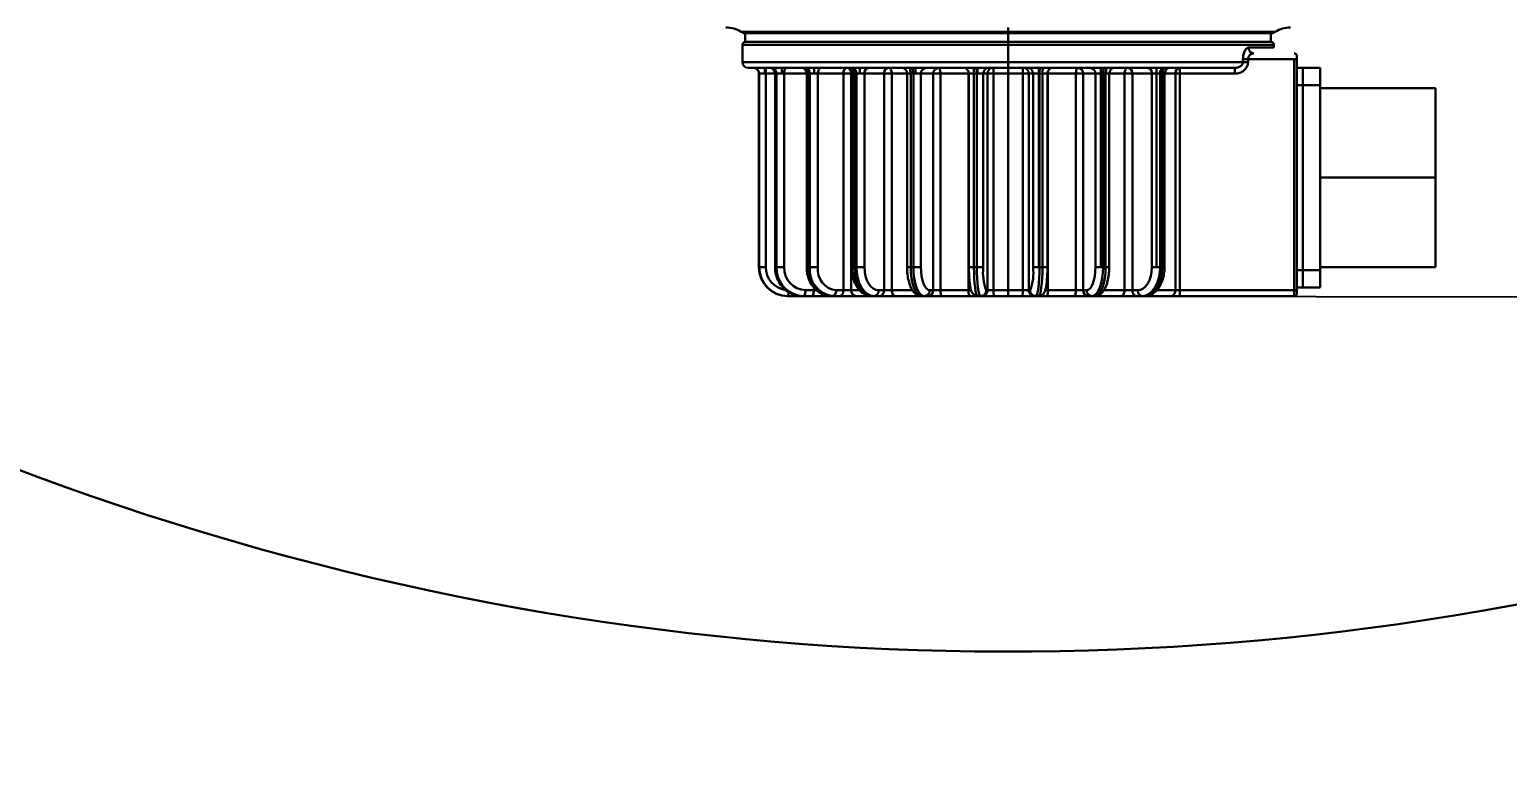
# Model space of a CAD drawing. Header units: millimetres. Extents: x -2601 to 21461, y 11492 to 21077.
# Drawn here: x -249.7 to 6.1, y 12286.5 to 12415.6 of the extents above; entities that cross this region are included whole.
import ezdxf

# ---------------------------------------------------------------- set-up
doc = ezdxf.new("R2010")
doc.units = ezdxf.units.MM
doc.header["$PDSIZE"] = -1
doc.styles.get("Standard").update_dxf_attribs({"font": ''})
doc.styles.get('Standard').set_extended_font_data('HYSWLongFangSong')
doc.dimstyles.new('ISO-25', dxfattribs={"dimscale": 25, "dimtxt": 3.5, "dimasz": 1.6, "dimexe": 1.25, "dimexo": 0.625, "dimtad": 1, "dimdec": 0, "dimzin": 9, "dimdsep": 46, "dimtxsty": 'Standard', "dimcen": 2.5, "dimadec": 0, "dimazin": 2, "dimtfac": 1, "dimtdec": 0, "dimtofl": 0, "dimtmove": 0, "dimatfit": 3, "dimfxl": 1, "dimarcsym": 0})

# ---------------------------------------------------------------- blocks, each defined once
blk = doc.blocks.new('*D42')
at = {"color": 0, "lineweight": -2}
blk.add_line((-236.77, 12789.94), (-752.51, 12789.94), dxfattribs=at)
blk.add_arc((-80.3, 12789.94), 640.96, 183.57619, 326.42381, dxfattribs=at)
at = {"color": 0}
for points in [[(-726.67, 12749.76), (-713.35, 12750.17), (-721.26, 12789.94)], [(448.06, 12438.97), (459.39, 12431.95), (474.79, 12469.46)]]:
    blk.add_solid(points, dxfattribs=at)
at = {"layer": 'Defpoints', "color": 0}
for p in [(-221.14, 12789.94), (-80.3, 12789.94), (-80.3, 12789.94), (-492.3, 12298.94), (1391.95, 11939.94)]:
    blk.add_point(p, dxfattribs=at)
at = {"color": 0, "insert": (-103.48, 12208.82), "char_height": 87.5, "attachment_point": 5, "rotation": 357.7157}
blk.add_mtext('150°', dxfattribs=at)
blk = doc.blocks.new('*D97')
at = {"color": 0, "lineweight": -2}
for p, q in [((-64.67, 13174.92), (826.24, 13173.57)), ((794.93, 13133.61), (793.83, 12408.11)), ((-65.9, 12369.42), (825.02, 12368.07))]:
    blk.add_line(p, q, dxfattribs=at)
at = {"color": 0}
for points in [[(788.26, 13133.62), (801.6, 13133.6), (794.99, 13173.61)], [(787.16, 12408.12), (800.49, 12408.1), (793.77, 12368.11)]]:
    blk.add_solid(points, dxfattribs=at)
at = {"layer": 'Defpoints', "color": 0}
for p in [(-80.3, 13174.94), (-81.52, 12369.44), (793.77, 12368.11)]:
    blk.add_point(p, dxfattribs=at)
at = {"color": 0, "insert": (735, 12770.95), "char_height": 87.5, "attachment_point": 5, "rotation": 89.9129}
blk.add_mtext('806', dxfattribs=at)

msp = doc.modelspace()

# ---------------------------------------------------------------- linework, layer by layer
at = {"color": 161, "lineweight": 30, "true_color": 0x67adff}
for p, q in [((-80.3, 12415.19), (-126.53, 12415.19)), ((-80.3, 12414.94), (-126.08, 12414.94)), ((-125.8, 12414.94), (-125.8, 12413.44)), ((-80.3, 12415.19), (-80.3, 12415.94)), ((-80.3, 12415.19), (-80.3, 12414.94)), ((-34.06, 12415.19), (-80.3, 12415.19)), ((-34.51, 12414.94), (-80.3, 12414.94)), ((-80.3, 12413.44), (-80.3, 12414.94)), ((-34.8, 12413.44), (-34.8, 12414.94)), ((-126.3, 12412.94), (-126.3, 12409.94)), ((-126.3, 12412.94), (-80.3, 12412.94)), ((-125.8, 12413.44), (-80.3, 12413.44)), ((-80.3, 12412.94), (-80.3, 12413.44)), ((-80.3, 12413.44), (-34.8, 12413.44)), ((-80.3, 12412.94), (-80.3, 12409.94)), ((-80.3, 12412.94), (-34.3, 12412.94)), ((-34.3, 12412.44), (-38.67, 12412.44)), ((-34.3, 12412.44), (-34.3, 12412.94)), ((-80.3, 12409.94), (-126.3, 12409.94)), ((-80.3, 12408.94), (-125.3, 12408.94)), ((-122.4, 12407.94), (-122.4, 12408.94)), ((-119.46, 12407.94), (-119.46, 12408.94)), ((-113.86, 12407.94), (-113.86, 12408.94)), ((-105.97, 12407.94), (-105.97, 12408.94)), ((-96.33, 12407.94), (-96.33, 12408.94)), ((-85.6, 12407.94), (-85.6, 12408.94)), ((-39.65, 12409.94), (-80.3, 12409.94)), ((-80.3, 12409.94), (-80.3, 12408.94)), ((-41.04, 12408.94), (-80.3, 12408.94)), ((-80.3, 12407.94), (-80.3, 12408.94)), ((-77.78, 12407.94), (-77.78, 12408.94)), ((-75, 12407.94), (-75, 12408.94)), ((-64.26, 12407.94), (-64.26, 12408.94)), ((-54.62, 12407.94), (-54.62, 12408.94)), ((-50.55, 12407.94), (-50.55, 12408.94)), ((-39.65, 12410.44), (-39.65, 12409.94)), ((-39.49, 12410.44), (-39.65, 12410.44)), ((-39.65, 12409.94), (-39.49, 12409.94)), ((-39.03, 12409.94), (-38.76, 12409.94)), ((-38.76, 12410.44), (-30.8, 12410.44)), ((-38.76, 12409.94), (-38.76, 12410.44)), ((-30.8, 12410.44), (-30.8, 12370.44)), ((-30.8, 12410.44), (-30.3, 12410.44)), ((-30.3, 12410.94), (-30.3, 12410.44)), ((-30.3, 12370.44), (-30.3, 12410.44)), ((-29.3, 12408.94), (-30.3, 12408.94)), ((-29.3, 12408.94), (-29.3, 12405.94)), ((-26.3, 12408.94), (-29.3, 12408.94)), ((-26.3, 12408.94), (-26.3, 12405.94)), ((-123.46, 12407.94), (-123.46, 12374.44)), ((-123.46, 12407.94), (-123.39, 12407.94)), ((-123.46, 12374.44), (-123.46, 12407.94)), ((-123.46, 12407.94), (-123.46, 12407.94)), ((-123.39, 12407.94), (-122.4, 12407.94)), ((-123.39, 12407.94), (-123.39, 12374.44)), ((-122.4, 12407.94), (-122.27, 12407.94)), ((-122.27, 12374.44), (-122.27, 12407.94)), ((-122.27, 12407.94), (-120.66, 12407.94)), ((-120.66, 12407.94), (-120.66, 12374.44)), ((-120.66, 12407.94), (-120.58, 12407.94)), ((-120.58, 12407.94), (-120.39, 12407.94)), ((-120.58, 12374.44), (-120.58, 12407.94)), ((-120.39, 12407.94), (-119.46, 12407.94)), ((-120.39, 12407.94), (-120.39, 12374.44)), ((-119.46, 12407.94), (-119.08, 12407.94)), ((-119.08, 12374.44), (-119.08, 12407.94)), ((-119.08, 12407.94), (-115.17, 12407.94)), ((-115.17, 12407.94), (-115.17, 12374.44)), ((-115.17, 12407.94), (-114.96, 12407.94)), ((-114.96, 12407.94), (-114.65, 12407.94)), ((-114.96, 12374.44), (-114.96, 12407.94)), ((-114.65, 12407.94), (-113.86, 12407.94)), ((-114.65, 12407.94), (-114.65, 12374.44)), ((-113.86, 12407.94), (-113.25, 12407.94)), ((-113.25, 12407.94), (-108.83, 12407.94)), ((-113.25, 12374.44), (-113.25, 12407.94)), ((-108.83, 12407.94), (-108.83, 12370.44)), ((-108.83, 12407.94), (-108.23, 12407.94)), ((-108.23, 12407.94), (-107.47, 12407.94)), ((-107.47, 12370.44), (-107.47, 12407.94)), ((-107.37, 12407.94), (-107.37, 12374.44)), ((-107.37, 12407.94), (-106.98, 12407.94)), ((-106.98, 12407.94), (-106.58, 12407.94)), ((-106.98, 12374.44), (-106.98, 12407.94)), ((-106.58, 12407.94), (-105.97, 12407.94)), ((-106.58, 12407.94), (-106.58, 12374.44)), ((-105.97, 12407.94), (-105.18, 12407.94)), ((-105.18, 12407.94), (-101.79, 12407.94)), ((-105.18, 12374.44), (-105.18, 12407.94)), ((-101.79, 12407.94), (-101.79, 12370.44)), ((-101.79, 12407.94), (-100.99, 12407.94)), ((-100.99, 12407.94), (-100.43, 12407.94)), ((-100.43, 12370.44), (-100.43, 12407.94)), ((-100.43, 12407.94), (-97.79, 12407.94)), ((-97.79, 12407.94), (-97.79, 12374.44)), ((-97.79, 12407.94), (-97.17, 12407.94)), ((-97.17, 12407.94), (-96.71, 12407.94)), ((-97.17, 12374.44), (-97.17, 12407.94)), ((-96.71, 12407.94), (-96.33, 12407.94)), ((-96.71, 12407.94), (-96.71, 12374.44)), ((-96.33, 12407.94), (-95.4, 12407.94)), ((-95.4, 12374.44), (-95.4, 12407.94)), ((-95.4, 12407.94), (-93.27, 12407.94)), ((-93.27, 12407.94), (-93.27, 12370.44)), ((-93.27, 12407.94), (-92.35, 12407.94)), ((-92.35, 12407.94), (-92.02, 12407.94)), ((-92.02, 12407.94), (-87.16, 12407.94)), ((-92.02, 12370.44), (-92.02, 12407.94)), ((-87.16, 12407.94), (-87.16, 12370.44)), ((-87.16, 12407.94), (-87.09, 12407.94)), ((-87.09, 12407.94), (-87.09, 12374.44)), ((-87.09, 12407.94), (-86.22, 12407.94)), ((-86.22, 12407.94), (-85.73, 12407.94)), ((-86.22, 12374.44), (-86.22, 12407.94)), ((-85.73, 12407.94), (-85.73, 12374.44)), ((-85.73, 12407.94), (-85.6, 12407.94)), ((-85.6, 12407.94), (-84.6, 12407.94)), ((-84.6, 12374.44), (-84.6, 12407.94)), ((-84.6, 12407.94), (-83.88, 12407.94)), ((-83.88, 12407.94), (-83.88, 12370.44)), ((-83.88, 12407.94), (-82.89, 12407.94)), ((-82.89, 12407.94), (-82.82, 12407.94)), ((-82.82, 12407.94), (-80.3, 12407.94)), ((-82.82, 12370.44), (-82.82, 12407.94)), ((-80.3, 12407.94), (-80.3, 12370.44)), ((-80.3, 12407.94), (-77.78, 12407.94)), ((-77.78, 12407.94), (-77.71, 12407.94)), ((-77.78, 12407.94), (-77.78, 12370.44)), ((-77.71, 12407.94), (-76.71, 12407.94)), ((-76.71, 12407.94), (-75.99, 12407.94)), ((-76.71, 12370.44), (-76.71, 12407.94)), ((-75.99, 12407.94), (-75, 12407.94)), ((-75.99, 12407.94), (-75.99, 12374.44)), ((-75, 12407.94), (-74.87, 12407.94)), ((-75, 12407.94), (-75, 12374.44)), ((-74.87, 12407.94), (-74.37, 12407.94)), ((-74.87, 12374.44), (-74.87, 12407.94)), ((-74.37, 12407.94), (-74.37, 12374.44)), ((-74.37, 12407.94), (-73.5, 12407.94)), ((-73.5, 12374.44), (-73.5, 12407.94)), ((-73.5, 12407.94), (-73.44, 12407.94)), ((-73.44, 12370.44), (-73.44, 12407.94)), ((-73.44, 12407.94), (-68.57, 12407.94)), ((-68.57, 12407.94), (-68.57, 12370.44)), ((-68.57, 12407.94), (-68.24, 12407.94)), ((-68.24, 12407.94), (-67.32, 12407.94)), ((-67.32, 12407.94), (-65.19, 12407.94)), ((-67.32, 12370.44), (-67.32, 12407.94)), ((-65.19, 12407.94), (-64.26, 12407.94)), ((-65.19, 12407.94), (-65.19, 12374.44)), ((-64.26, 12407.94), (-63.88, 12407.94)), ((-64.26, 12407.94), (-64.26, 12374.44)), ((-63.88, 12407.94), (-63.42, 12407.94)), ((-63.88, 12374.44), (-63.88, 12407.94)), ((-63.42, 12407.94), (-63.42, 12374.44)), ((-63.42, 12407.94), (-62.8, 12407.94)), ((-62.8, 12374.44), (-62.8, 12407.94)), ((-62.8, 12407.94), (-60.16, 12407.94)), ((-60.16, 12407.94), (-60.16, 12370.44)), ((-60.16, 12407.94), (-59.6, 12407.94)), ((-59.6, 12407.94), (-58.8, 12407.94)), ((-58.8, 12407.94), (-55.41, 12407.94)), ((-58.8, 12370.44), (-58.8, 12407.94)), ((-55.41, 12407.94), (-54.62, 12407.94)), ((-55.41, 12407.94), (-55.41, 12374.44)), ((-54.62, 12407.94), (-54.01, 12407.94)), ((-54.62, 12407.94), (-54.62, 12374.44)), ((-54.01, 12407.94), (-53.62, 12407.94)), ((-54.01, 12374.44), (-54.01, 12407.94)), ((-53.62, 12407.94), (-53.62, 12374.44)), ((-53.62, 12407.94), (-53.22, 12407.94)), ((-53.22, 12374.44), (-53.22, 12407.94)), ((-53.22, 12407.94), (-51.35, 12407.94)), ((-51.35, 12407.94), (-51.35, 12370.44)), ((-51.35, 12407.94), (-50.55, 12407.94)), ((-50.55, 12407.94), (-41.04, 12407.94)), ((-50.55, 12370.44), (-50.55, 12407.94)), ((-30.3, 12405.94), (-29.3, 12405.94)), ((-29.3, 12405.94), (-29.3, 12373.94)), ((-29.3, 12405.94), (-26.3, 12405.94)), ((-26.3, 12373.94), (-26.3, 12405.94)), ((-6.3, 12405.44), (-26.3, 12405.44)), ((-6.3, 12405.44), (-6.3, 12389.94)), ((-26.3, 12389.94), (-6.3, 12389.94)), ((-6.3, 12389.94), (-6.3, 12374.44)), ((-123.39, 12374.44), (-123.46, 12374.44)), ((-123.46, 12374.44), (-123.46, 12374.44)), ((-122.4, 12374.44), (-123.39, 12374.44)), ((-122.27, 12374.44), (-122.4, 12374.44)), ((-120.58, 12374.44), (-120.66, 12374.44)), ((-120.39, 12374.44), (-120.58, 12374.44)), ((-119.46, 12374.44), (-120.39, 12374.44)), ((-119.08, 12374.44), (-119.46, 12374.44)), ((-114.96, 12374.44), (-115.17, 12374.44)), ((-114.65, 12374.44), (-114.96, 12374.44)), ((-113.86, 12374.44), (-114.65, 12374.44)), ((-113.25, 12374.44), (-113.86, 12374.44)), ((-106.98, 12374.44), (-107.37, 12374.44)), ((-106.58, 12374.44), (-106.98, 12374.44)), ((-105.97, 12374.44), (-106.58, 12374.44)), ((-105.18, 12374.44), (-105.97, 12374.44)), ((-97.17, 12374.44), (-97.79, 12374.44)), ((-96.71, 12374.44), (-97.17, 12374.44)), ((-96.33, 12374.44), (-96.71, 12374.44)), ((-95.4, 12374.44), (-96.33, 12374.44)), ((-86.22, 12374.44), (-87.09, 12374.44)), ((-85.73, 12374.44), (-86.22, 12374.44)), ((-85.6, 12374.44), (-85.73, 12374.44)), ((-84.6, 12374.44), (-85.6, 12374.44)), ((-75, 12374.44), (-75.99, 12374.44)), ((-74.87, 12374.44), (-75, 12374.44)), ((-74.37, 12374.44), (-74.87, 12374.44)), ((-73.5, 12374.44), (-74.37, 12374.44)), ((-64.26, 12374.44), (-65.19, 12374.44)), ((-63.88, 12374.44), (-64.26, 12374.44)), ((-63.42, 12374.44), (-63.88, 12374.44)), ((-62.8, 12374.44), (-63.42, 12374.44)), ((-54.62, 12374.44), (-55.41, 12374.44)), ((-54.01, 12374.44), (-54.62, 12374.44)), ((-53.62, 12374.44), (-54.01, 12374.44)), ((-53.22, 12374.44), (-53.62, 12374.44)), ((-29.3, 12373.94), (-30.3, 12373.94)), ((-29.3, 12373.94), (-29.3, 12370.94)), ((-26.3, 12373.94), (-29.3, 12373.94)), ((-26.3, 12374.44), (-6.3, 12374.44)), ((-26.3, 12373.94), (-26.3, 12370.94)), ((-113.94, 12370.95), (-113.94, 12370.44)), ((-30.3, 12370.94), (-29.3, 12370.94)), ((-29.3, 12370.94), (-26.3, 12370.94)), ((-118.43, 12369.44), (-118.5, 12369.44)), ((-116.88, 12369.44), (-118.43, 12369.44)), ((-116.62, 12369.44), (-116.88, 12369.44)), ((-116.65, 12369.54), (-115.77, 12369.44)), ((-115.96, 12369.44), (-116.62, 12369.44)), ((-115.77, 12369.44), (-115.96, 12369.44)), ((-114.32, 12369.44), (-115.77, 12369.44)), ((-113.94, 12370.44), (-115.39, 12370.44)), ((-113.55, 12369.44), (-114.32, 12369.44)), ((-113.55, 12370.44), (-113.94, 12370.44)), ((-111.76, 12369.44), (-113.55, 12369.44)), ((-110.99, 12369.44), (-111.76, 12369.44)), ((-110.69, 12369.44), (-110.99, 12369.44)), ((-109.44, 12369.44), (-110.69, 12369.44)), ((-108.83, 12370.44), (-110.08, 12370.44)), ((-108.23, 12369.44), (-109.44, 12369.44)), ((-108.23, 12370.44), (-108.83, 12370.44)), ((-107.47, 12370.44), (-108.23, 12370.44)), ((-106.72, 12369.44), (-108.23, 12369.44)), ((-106.07, 12370.44), (-107.47, 12370.44)), ((-103.97, 12369.44), (-106.72, 12369.44)), ((-103.53, 12369.44), (-103.93, 12369.44)), ((-102.58, 12369.44), (-103.53, 12369.44)), ((-101.79, 12370.44), (-102.74, 12370.44)), ((-100.99, 12369.44), (-102.58, 12369.44)), ((-100.99, 12370.44), (-101.79, 12370.44)), ((-100.43, 12370.44), (-100.99, 12370.44)), ((-99.87, 12369.44), (-100.99, 12369.44)), ((-96.87, 12370.44), (-100.43, 12370.44)), ((-95.63, 12369.44), (-99.87, 12369.44)), ((-95.26, 12369.44), (-95.63, 12369.44)), ((-94.8, 12369.44), (-95.26, 12369.44)), ((-94.2, 12369.44), (-94.8, 12369.44)), ((-92.35, 12369.44), (-94.2, 12369.44)), ((-93.27, 12370.44), (-93.87, 12370.44)), ((-92.35, 12370.44), (-93.27, 12370.44)), ((-92.02, 12370.44), (-92.35, 12370.44)), ((-91.7, 12369.44), (-92.35, 12369.44)), ((-87.16, 12370.44), (-92.02, 12370.44)), ((-86.97, 12369.44), (-91.7, 12369.44)), ((-86.69, 12370.44), (-87.16, 12370.44)), ((-85.57, 12369.44), (-86.97, 12369.44)), ((-85.07, 12369.44), (-85.57, 12369.44)), ((-84.87, 12369.44), (-85.07, 12369.44)), ((-82.89, 12369.44), (-84.87, 12369.44)), ((-83.88, 12370.44), (-84.08, 12370.44)), ((-82.89, 12370.44), (-83.88, 12370.44)), ((-82.82, 12370.44), (-82.89, 12370.44)), ((-82.75, 12369.44), (-82.89, 12369.44)), ((-80.3, 12370.44), (-82.82, 12370.44)), ((-80.3, 12369.44), (-82.75, 12369.44)), ((-77.78, 12370.44), (-80.3, 12370.44)), ((-80.3, 12370.44), (-80.3, 12369.44)), ((-77.85, 12369.44), (-80.3, 12369.44)), ((-77.71, 12369.44), (-77.85, 12369.44)), ((-77.71, 12370.44), (-77.78, 12370.44)), ((-76.71, 12370.44), (-77.71, 12370.44)), ((-75.72, 12369.44), (-77.71, 12369.44)), ((-76.51, 12370.44), (-76.71, 12370.44)), ((-75.52, 12369.44), (-75.72, 12369.44)), ((-75.02, 12369.44), (-75.52, 12369.44)), ((-73.63, 12369.44), (-75.02, 12369.44)), ((-73.44, 12370.44), (-73.89, 12370.44)), ((-68.89, 12369.44), (-73.63, 12369.44)), ((-68.57, 12370.44), (-73.44, 12370.44)), ((-68.24, 12369.44), (-68.89, 12369.44)), ((-68.24, 12370.44), (-68.57, 12370.44)), ((-67.32, 12370.44), (-68.24, 12370.44)), ((-66.39, 12369.44), (-68.24, 12369.44)), ((-66.72, 12370.44), (-67.32, 12370.44)), ((-65.79, 12369.44), (-66.39, 12369.44)), ((-65.33, 12369.44), (-65.79, 12369.44)), ((-64.96, 12369.44), (-65.33, 12369.44)), ((-60.72, 12369.44), (-64.96, 12369.44)), ((-60.16, 12370.44), (-63.7, 12370.44)), ((-59.6, 12369.44), (-60.72, 12369.44)), ((-59.6, 12370.44), (-60.16, 12370.44)), ((-58.8, 12370.44), (-59.6, 12370.44)), ((-58.01, 12369.44), (-59.6, 12369.44)), ((-57.85, 12370.44), (-58.8, 12370.44)), ((-57.06, 12369.44), (-58.01, 12369.44)), ((-56.66, 12369.44), (-57.06, 12369.44)), ((-52.15, 12369.44), (-56.64, 12369.44)), ((-51.35, 12370.44), (-54.46, 12370.44)), ((-50.55, 12369.44), (-52.15, 12369.44)), ((-50.55, 12370.44), (-51.35, 12370.44)), ((-50.55, 12369.44), (-50.55, 12370.44)), ((-30.8, 12370.44), (-50.55, 12370.44)), ((-50.55, 12369.44), (-30.8, 12369.44)), ((-30.8, 12370.44), (-30.8, 12369.44)), ((-30.3, 12370.44), (-30.8, 12370.44)), ((-30.3, 12370.44), (-30.3, 12369.94))]:
    msp.add_line(p, q, dxfattribs=at)
at = {"color": 161, "lineweight": 30, "true_color": 0x67adff, "flags": 128}
for points in [[(-119.08, 12407.94), (-119.07, 12408.14), (-119.05, 12408.33), (-119.02, 12408.5), (-118.97, 12408.65), (-118.91, 12408.78), (-118.85, 12408.87), (-118.77, 12408.92), (-118.7, 12408.94)], [(-113.25, 12407.94), (-113.24, 12408.14), (-113.21, 12408.33), (-113.15, 12408.5), (-113.07, 12408.65), (-112.98, 12408.78), (-112.88, 12408.87), (-112.76, 12408.92), (-112.64, 12408.94)], [(-106.98, 12407.94), (-106.99, 12408.14), (-107.02, 12408.33), (-107.08, 12408.5), (-107.15, 12408.65), (-107.25, 12408.78), (-107.35, 12408.87), (-107.47, 12408.92), (-107.58, 12408.94)], [(-107.19, 12408.94), (-107.07, 12408.92), (-106.95, 12408.87), (-106.85, 12408.78), (-106.76, 12408.65), (-106.68, 12408.5), (-106.62, 12408.33), (-106.59, 12408.14), (-106.58, 12407.94)], [(-100.43, 12407.94), (-100.44, 12408.14), (-100.48, 12408.33), (-100.53, 12408.5), (-100.6, 12408.65), (-100.68, 12408.78), (-100.78, 12408.87), (-100.88, 12408.92), (-100.99, 12408.94)], [(-97.17, 12407.94), (-97.18, 12408.14), (-97.2, 12408.33), (-97.24, 12408.5), (-97.29, 12408.65), (-97.34, 12408.78), (-97.41, 12408.87), (-97.48, 12408.92), (-97.56, 12408.94)], [(-97.09, 12408.94), (-97.02, 12408.92), (-96.95, 12408.87), (-96.88, 12408.78), (-96.82, 12408.65), (-96.78, 12408.5), (-96.74, 12408.33), (-96.72, 12408.14), (-96.71, 12407.94)], [(-92.02, 12407.94), (-92.03, 12408.14), (-92.05, 12408.33), (-92.08, 12408.5), (-92.12, 12408.65), (-92.17, 12408.78), (-92.23, 12408.87), (-92.29, 12408.92), (-92.35, 12408.94)], [(-68.24, 12408.94), (-68.3, 12408.92), (-68.37, 12408.87), (-68.42, 12408.78), (-68.47, 12408.65), (-68.51, 12408.5), (-68.54, 12408.33), (-68.56, 12408.14), (-68.57, 12407.94)], [(-63.88, 12407.94), (-63.87, 12408.14), (-63.85, 12408.33), (-63.82, 12408.5), (-63.77, 12408.65), (-63.71, 12408.78), (-63.64, 12408.87), (-63.57, 12408.92), (-63.5, 12408.94)], [(-63.04, 12408.94), (-63.11, 12408.92), (-63.18, 12408.87), (-63.25, 12408.78), (-63.31, 12408.65), (-63.35, 12408.5), (-63.39, 12408.33), (-63.41, 12408.14), (-63.42, 12407.94)], [(-59.6, 12408.94), (-59.71, 12408.92), (-59.81, 12408.87), (-59.91, 12408.78), (-59.99, 12408.65), (-60.06, 12408.5), (-60.12, 12408.33), (-60.15, 12408.14), (-60.16, 12407.94)], [(-54.01, 12407.94), (-54, 12408.14), (-53.97, 12408.33), (-53.91, 12408.5), (-53.83, 12408.65), (-53.74, 12408.78), (-53.64, 12408.87), (-53.52, 12408.92), (-53.4, 12408.94)], [(-53.01, 12408.94), (-53.13, 12408.92), (-53.24, 12408.87), (-53.35, 12408.78), (-53.44, 12408.65), (-53.51, 12408.5), (-53.57, 12408.33), (-53.6, 12408.14), (-53.62, 12407.94)], [(-103.93, 12369.44), (-104.53, 12369.54), (-105.1, 12369.82), (-105.62, 12370.29), (-106.08, 12370.91), (-106.46, 12371.67), (-106.74, 12372.53), (-106.92, 12373.47), (-106.98, 12374.44)], [(-106.58, 12374.44), (-106.52, 12373.47), (-106.35, 12372.53), (-106.07, 12371.67), (-105.69, 12370.91), (-105.23, 12370.29), (-104.7, 12369.82), (-104.13, 12369.54), (-103.53, 12369.44)], [(-105.18, 12374.44), (-105.13, 12373.66), (-104.99, 12372.91), (-104.77, 12372.22), (-104.46, 12371.62), (-104.09, 12371.12), (-103.67, 12370.75), (-103.22, 12370.52), (-102.74, 12370.44)], [(-95.26, 12369.44), (-95.63, 12369.54), (-95.99, 12369.82), (-96.32, 12370.29), (-96.61, 12370.91), (-96.85, 12371.67), (-97.03, 12372.53), (-97.14, 12373.47), (-97.17, 12374.44)], [(-96.71, 12374.44), (-96.67, 12373.47), (-96.57, 12372.53), (-96.39, 12371.67), (-96.15, 12370.91), (-95.86, 12370.29), (-95.53, 12369.82), (-95.17, 12369.54), (-94.8, 12369.44)], [(-95.4, 12374.44), (-95.38, 12373.66), (-95.29, 12372.91), (-95.15, 12372.22), (-94.96, 12371.62), (-94.72, 12371.12), (-94.46, 12370.75), (-94.17, 12370.52), (-93.87, 12370.44)], [(-85.57, 12369.44), (-85.7, 12369.54), (-85.82, 12369.82), (-85.93, 12370.29), (-86.03, 12370.91), (-86.11, 12371.67), (-86.17, 12372.53), (-86.21, 12373.47), (-86.22, 12374.44)], [(-85.73, 12374.44), (-85.71, 12373.47), (-85.68, 12372.53), (-85.62, 12371.67), (-85.53, 12370.91), (-85.44, 12370.29), (-85.32, 12369.82), (-85.2, 12369.54), (-85.07, 12369.44)], [(-75.52, 12369.44), (-75.39, 12369.54), (-75.27, 12369.82), (-75.16, 12370.29), (-75.06, 12370.91), (-74.98, 12371.67), (-74.92, 12372.53), (-74.88, 12373.47), (-74.87, 12374.44)], [(-74.37, 12374.44), (-74.38, 12373.47), (-74.42, 12372.53), (-74.48, 12371.67), (-74.56, 12370.91), (-74.66, 12370.29), (-74.77, 12369.82), (-74.9, 12369.54), (-75.02, 12369.44)], [(-66.72, 12370.44), (-66.42, 12370.52), (-66.13, 12370.75), (-65.87, 12371.12), (-65.64, 12371.62), (-65.44, 12372.22), (-65.3, 12372.91), (-65.22, 12373.66), (-65.19, 12374.44)], [(-65.79, 12369.44), (-65.42, 12369.54), (-65.06, 12369.82), (-64.73, 12370.29), (-64.44, 12370.91), (-64.2, 12371.67), (-64.03, 12372.53), (-63.92, 12373.47), (-63.88, 12374.44)], [(-63.42, 12374.44), (-63.45, 12373.47), (-63.56, 12372.53), (-63.74, 12371.67), (-63.98, 12370.91), (-64.27, 12370.29), (-64.6, 12369.82), (-64.96, 12369.54), (-65.33, 12369.44)], [(-57.85, 12370.44), (-57.38, 12370.52), (-56.92, 12370.75), (-56.5, 12371.12), (-56.13, 12371.62), (-55.83, 12372.22), (-55.6, 12372.91), (-55.46, 12373.66), (-55.41, 12374.44)], [(-57.06, 12369.44), (-56.46, 12369.54), (-55.89, 12369.82), (-55.37, 12370.29), (-54.9, 12370.91), (-54.53, 12371.67), (-54.24, 12372.53), (-54.07, 12373.47), (-54.01, 12374.44)], [(-53.62, 12374.44), (-53.67, 12373.47), (-53.85, 12372.53), (-54.13, 12371.67), (-54.51, 12370.91), (-54.97, 12370.29), (-55.5, 12369.82), (-56.07, 12369.54), (-56.66, 12369.44)], [(-115.96, 12369.44), (-116.86, 12369.54), (-116.87, 12369.54)], [(-115.77, 12369.44), (-115.69, 12369.46), (-115.62, 12369.52), (-115.56, 12369.61), (-115.5, 12369.74), (-115.45, 12369.89), (-115.42, 12370.06), (-115.39, 12370.25), (-115.39, 12370.44)], [(-113.94, 12370.44), (-113.94, 12370.25), (-113.97, 12370.06), (-114, 12369.89), (-114.05, 12369.74), (-114.11, 12369.61), (-114.17, 12369.52), (-114.25, 12369.46), (-114.32, 12369.44)], [(-110.69, 12369.44), (-110.57, 12369.46), (-110.45, 12369.52), (-110.35, 12369.61), (-110.26, 12369.74), (-110.18, 12369.89), (-110.13, 12370.06), (-110.09, 12370.25), (-110.08, 12370.44)], [(-108.83, 12370.44), (-108.85, 12370.25), (-108.88, 12370.06), (-108.94, 12369.89), (-109.01, 12369.74), (-109.1, 12369.61), (-109.21, 12369.52), (-109.32, 12369.46), (-109.44, 12369.44)], [(-99.87, 12369.44), (-99.98, 12369.46), (-100.09, 12369.52), (-100.19, 12369.61), (-100.27, 12369.74), (-100.34, 12369.89), (-100.39, 12370.06), (-100.42, 12370.25), (-100.43, 12370.44)], [(-95.59, 12369.51), (-95.44, 12369.46), (-95.26, 12369.44)], [(-91.7, 12369.44), (-91.76, 12369.46), (-91.82, 12369.52), (-91.88, 12369.61), (-91.93, 12369.74), (-91.97, 12369.89), (-92, 12370.06), (-92.02, 12370.25), (-92.02, 12370.44)], [(-68.89, 12369.44), (-68.83, 12369.46), (-68.77, 12369.52), (-68.71, 12369.61), (-68.66, 12369.74), (-68.62, 12369.89), (-68.59, 12370.06), (-68.57, 12370.25), (-68.57, 12370.44)], [(-60.72, 12369.44), (-60.61, 12369.46), (-60.5, 12369.52), (-60.41, 12369.61), (-60.32, 12369.74), (-60.25, 12369.89), (-60.2, 12370.06), (-60.17, 12370.25), (-60.16, 12370.44)]]:
    msp.add_lwpolyline(points, dxfattribs=at)
at = {"lineweight": 30}
msp.add_arc((-80.3, 12789.94), 482, 30, 330, dxfattribs=at)
at = {"color": 161, "lineweight": 30, "true_color": 0x67adff}
for centre, radius, start, end in [((-129.17, 12410.94), 5, 58.2117, 90), ((-123.9, 12419.44), 5, 238.2117, 244.1581), ((-36.69, 12419.44), 5, 295.8419, 301.7883), ((-31.42, 12410.94), 5, 90, 121.7883), ((-125.8, 12412.94), 0.5, 90, 180), ((-34.8, 12412.94), 0.5, 0, 90), ((-30.8, 12410.94), 0.5, 0, 90), ((-125.3, 12409.94), 1, 180, 270), ((-124.46, 12407.94), 1, 0, 90), ((-124.45, 12407.95), 0.996, 359.7565, 89.7496), ((-124.39, 12407.95), 0.996, 359.7565, 89.7496), ((-120.26, 12408.19), 2.03, 158.1516, 186.9599), ((-121.66, 12407.94), 1, 0, 90), ((-121.54, 12407.98), 0.965, 357.8613, 87.6255), ((-121.35, 12407.98), 0.964, 357.8164, 87.641), ((-116.17, 12407.94), 1, 0, 90), ((-115.87, 12408.04), 0.915, 354.2252, 82.6398), ((-115.56, 12408.04), 0.915, 354.2069, 82.6581), ((-107.93, 12408.09), 0.918, 112.4396, 189.265), ((-108.37, 12407.94), 1, 0, 90), ((-104.27, 12408.04), 0.915, 97.3086, 185.8264), ((-100.88, 12408.04), 0.915, 97.3419, 185.7931), ((-98.79, 12407.94), 1, 0, 90), ((-94.44, 12407.98), 0.965, 92.3745, 182.1387), ((-92.31, 12407.98), 0.965, 92.3745, 182.1387), ((-88.09, 12407.94), 1, 0, 90), ((-88.23, 12408.19), 2.03, 353.0401, 21.8484), ((-87.74, 12408.19), 2.03, 353.0401, 21.8484), ((-83.61, 12407.95), 0.996, 90.2504, 180.2435), ((-82.88, 12407.95), 0.996, 90.2618, 180.2321), ((-86.43, 12408.19), 3.62, 356.0594, 11.9604), ((-74.17, 12408.19), 3.61, 168.0129, 183.9673), ((-77.71, 12407.95), 0.996, 359.7956, 89.7105), ((-76.98, 12407.95), 0.996, 359.7679, 89.7382), ((-72.85, 12408.19), 2.03, 158.1516, 186.9599), ((-72.36, 12408.19), 2.03, 158.1769, 186.9883), ((-72.5, 12407.94), 1, 90, 180), ((-68.28, 12407.98), 0.965, 357.8613, 87.6255), ((-66.15, 12407.98), 0.965, 357.8613, 87.6255), ((-61.8, 12407.94), 1, 90, 180), ((-59.72, 12408.04), 0.915, 354.2069, 82.6581), ((-56.33, 12408.04), 0.915, 354.2069, 82.6581), ((-52.22, 12407.94), 1, 90, 180), ((-50.44, 12408.03), 0.919, 96.9179, 185.4831), ((-108.6, 12407.97), 1.13, 358.4634, 44.4589), ((-91.62, 12407.97), 4.46, 359.6856, 4.7516), ((-68.78, 12407.96), 4.66, 175.2879, 180.1365), ((-118.48, 12374.42), 4.98, 179.7619, 269.7497), ((-118.41, 12374.42), 4.98, 179.7564, 269.7552), ((-118.28, 12374.43), 3.99, 179.777, 260.8894), ((-115.64, 12374.33), 4.94, 178.6606, 255.6229), ((-115.51, 12374.29), 4.89, 178.1438, 256.4409), ((-115.23, 12374.3), 3.86, 177.823, 267.6491), ((-110.41, 12373.98), 4.57, 174.1848, 262.6735), ((-110.1, 12373.98), 4.57, 174.1885, 262.6698), ((-109.61, 12374.07), 3.66, 174.1947, 262.6703), ((-76.56, 12373.46), 8.1, 173.0238, 201.8513), ((-84.04, 12373.46), 8.11, 338.159, 6.9659), ((-119.94, 12370.08), 1.63, 337.2246, 2.8598), ((-116.96, 12369.56), 0.14, 306.9941, 350.1718), ((-111.74, 12370.31), 0.868, 219.0666, 269.0687), ((-106.57, 12370.34), 0.903, 173.1252, 260.9722), ((-103.65, 12370.35), 0.914, 277.3043, 5.8642), ((-102.7, 12370.35), 0.914, 277.301, 5.834), ((-95.61, 12369.72), 0.28, 218.4665, 265.0988), ((-94.84, 12370.41), 0.963, 272.3195, 2.2232), ((-94.24, 12370.41), 0.963, 272.3195, 2.2232), ((-85.7, 12370.2), 1.47, 170.6094, 210.9894), ((-85.08, 12370.44), 0.996, 270.2229, 0.2434), ((-84.87, 12370.44), 0.995, 270.2229, 0.271), ((-79.21, 12370.19), 3.62, 176.0463, 191.9735), ((-81.38, 12370.19), 3.62, 348.0265, 3.9537), ((-75.72, 12370.44), 0.995, 179.7176, 269.7885), ((-75.51, 12370.44), 0.995, 179.729, 269.7771), ((-74.89, 12370.2), 1.47, 329.0092, 9.4448), ((-66.35, 12370.41), 0.963, 177.7768, 267.6805), ((-65.75, 12370.41), 0.964, 177.8336, 267.6532), ((-64.98, 12369.72), 0.275, 274.4938, 320.1274), ((-57.9, 12370.35), 0.914, 174.1328, 262.7323), ((-56.94, 12370.35), 0.915, 174.1843, 262.6807), ((-52.26, 12370.36), 0.918, 276.8442, 5.5568), ((-30.8, 12369.94), 0.5, 270, 0)]:
    msp.add_arc(centre, radius, start, end, dxfattribs=at)
for points, knots in [([(-39.65, 12410.44), (-39.64, 12410.58), (-39.63, 12410.86), (-39.57, 12411.25), (-39.46, 12411.6), (-39.29, 12412), (-39.02, 12412.36), (-38.79, 12412.42), (-38.67, 12412.44)], [0, 0, 0, 0, 0.1264374, 0.253042, 0.3787891, 0.5042096, 0.7525011, 1, 1, 1, 1]), ([(-38.76, 12410.44), (-38.76, 12410.45), (-38.76, 12410.51), (-38.75, 12410.63), (-38.69, 12410.82), (-38.6, 12410.99), (-38.43, 12411.2), (-38.15, 12411.39), (-37.9, 12411.43), (-37.76, 12411.44)], [0, 0, 0, 0, 0.009793, 0.094554, 0.196463, 0.328888, 0.424545, 0.689686, 1, 1, 1, 1]), ([(-37.76, 12411.44), (-37.88, 12411.46), (-38.05, 12411.48), (-38.26, 12411.6), (-38.41, 12411.73), (-38.52, 12411.89), (-38.64, 12412.12), (-38.66, 12412.32), (-38.67, 12412.44)], [0, 0, 0, 0, 0.239317, 0.368313, 0.500002, 0.631724, 0.760463, 1, 1, 1, 1]), ([(-37.93, 12411.43), (-37.96, 12411.44), (-38.01, 12411.46), (-38.06, 12411.49), (-38.09, 12411.51)], [0, 0, 0, 0, 0.4793438, 1, 1, 1, 1]), ([(-41.04, 12408.94), (-40.87, 12408.96), (-40.54, 12408.98), (-40.15, 12409.15), (-39.9, 12409.35), (-39.76, 12409.53), (-39.66, 12409.73), (-39.65, 12409.87), (-39.65, 12409.94)], [0, 0, 0, 0, 0.277479, 0.539884, 0.666836, 0.780334, 0.893166, 1, 1, 1, 1]), ([(-38.76, 12409.94), (-38.8, 12409.66), (-38.89, 12409.08), (-39.47, 12408.43), (-40.22, 12408.02), (-40.76, 12407.97), (-41.04, 12407.94)], [0, 0, 0, 0, 0.251962, 0.519243, 0.748267, 1, 1, 1, 1]), ([(-41.04, 12408.94), (-41.04, 12408.93), (-41.04, 12408.9), (-41.04, 12408.67), (-41.04, 12408.34), (-41.04, 12408.07), (-41.04, 12407.94)], [0, 0, 0, 0, 0.250059, 0.499972, 0.750151, 1, 1, 1, 1]), ([(-39.65, 12410.44), (-39.6, 12410.44), (-39.5, 12410.44), (-39.28, 12410.44), (-39.03, 12410.44), (-38.85, 12410.44), (-38.76, 12410.44)], [0, 0, 0, 0, 0.245266, 0.499961, 0.754707, 1, 1, 1, 1]), ([(-38.76, 12409.94), (-38.85, 12409.94), (-39.03, 12409.94), (-39.28, 12409.94), (-39.5, 12409.94), (-39.6, 12409.94), (-39.65, 12409.94)], [0, 0, 0, 0, 0.245293, 0.500039, 0.754734, 1, 1, 1, 1]), ([(-120.66, 12374.44), (-120.65, 12374.2), (-120.62, 12373.54), (-120.33, 12372.49), (-119.74, 12371.38), (-118.89, 12370.47), (-117.92, 12369.83), (-117.21, 12369.65), (-116.89, 12369.57)], [0, 0, 0, 0, 0.105855, 0.291601, 0.477773, 0.663754, 0.848979, 1, 1, 1, 1]), ([(-115.17, 12374.44), (-115.16, 12374.21), (-115.13, 12373.55), (-114.89, 12372.5), (-114.35, 12371.37), (-113.58, 12370.45), (-112.64, 12369.79), (-111.74, 12369.48), (-111.18, 12369.45), (-110.99, 12369.44)], [0, 0, 0, 0, 0.091054, 0.255946, 0.421909, 0.588158, 0.753232, 0.915217, 1, 1, 1, 1]), ([(-107.37, 12374.44), (-107.36, 12374.22), (-107.34, 12373.57), (-107.15, 12372.53), (-106.73, 12371.4), (-106.12, 12370.49), (-105.39, 12369.85), (-104.64, 12369.5), (-104.14, 12369.46), (-103.93, 12369.44)], [0, 0, 0, 0, 0.089204, 0.256143, 0.425229, 0.597347, 0.749541, 0.893747, 1, 1, 1, 1]), ([(-97.79, 12374.44), (-97.79, 12374.23), (-97.78, 12373.61), (-97.66, 12372.6), (-97.39, 12371.5), (-97.01, 12370.6), (-96.52, 12369.95), (-95.93, 12369.53), (-95.47, 12369.47), (-95.26, 12369.44)], [0, 0, 0, 0, 0.087049, 0.253606, 0.422685, 0.598003, 0.754006, 0.882989, 1, 1, 1, 1]), ([(-87.09, 12374.44), (-87.09, 12374.24), (-87.09, 12373.65), (-87.05, 12372.7), (-86.97, 12371.69), (-86.83, 12370.83), (-86.7, 12370.3), (-86.45, 12369.85), (-86.09, 12369.55), (-85.78, 12369.45), (-85.6, 12369.44), (-85.57, 12369.44)], [0, 0, 0, 0, 0.083915, 0.245085, 0.407621, 0.573671, 0.752733, 0.851639, 0.918877, 0.985477, 1, 1, 1, 1]), ([(-75.02, 12369.44), (-74.87, 12369.46), (-74.6, 12369.5), (-74.28, 12369.72), (-74.07, 12369.97), (-73.92, 12370.28), (-73.79, 12370.71), (-73.67, 12371.38), (-73.57, 12372.33), (-73.51, 12373.37), (-73.5, 12374.1), (-73.5, 12374.44)], [0, 0, 0, 0, 0.0694754, 0.1273516, 0.1849324, 0.2568869, 0.3713262, 0.53752, 0.6943745, 0.8589235, 1, 1, 1, 1]), ([(-65.33, 12369.44), (-65.13, 12369.47), (-64.71, 12369.52), (-64.16, 12369.88), (-63.69, 12370.44), (-63.3, 12371.22), (-63, 12372.26), (-62.83, 12373.37), (-62.81, 12374.12), (-62.8, 12374.44)], [0, 0, 0, 0, 0.108811, 0.23193, 0.363935, 0.522119, 0.697174, 0.867348, 1, 1, 1, 1]), ([(-56.66, 12369.44), (-56.46, 12369.46), (-55.97, 12369.49), (-55.24, 12369.82), (-54.52, 12370.43), (-53.93, 12371.28), (-53.5, 12372.34), (-53.26, 12373.43), (-53.24, 12374.15), (-53.22, 12374.44)], [0, 0, 0, 0, 0.09971, 0.246079, 0.394532, 0.551526, 0.715875, 0.882391, 1, 1, 1, 1])]:
    msp.add_open_spline(points, degree=3, knots=knots, dxfattribs=at)

# ---------------------------------------------------------------- dimensions: what is measured, and where the dimension line sits
dim = msp.add_aligned_dim(p1=(-80.3, 13174.94), p2=(-81.52, 12369.44), distance=875.29, dimstyle='ISO-25')
dim.commit()
dim.dimension.update_dxf_attribs({"geometry": '*D97', "text_midpoint": (735, 12770.95)})
dim = msp.add_angular_dim_2l(base=(-492.3, 12298.94), line1=((-80.3, 12789.94), (-221.14, 12789.94)), line2=((-80.3, 12789.94), (1391.95, 11939.94)), dimstyle='ISO-25')
dim.commit()
dim.dimension.update_dxf_attribs({"geometry": '*D42', "text_midpoint": (-105.84, 12149.49), "dimtype": 162})

doc.saveas('drawing.dxf')
